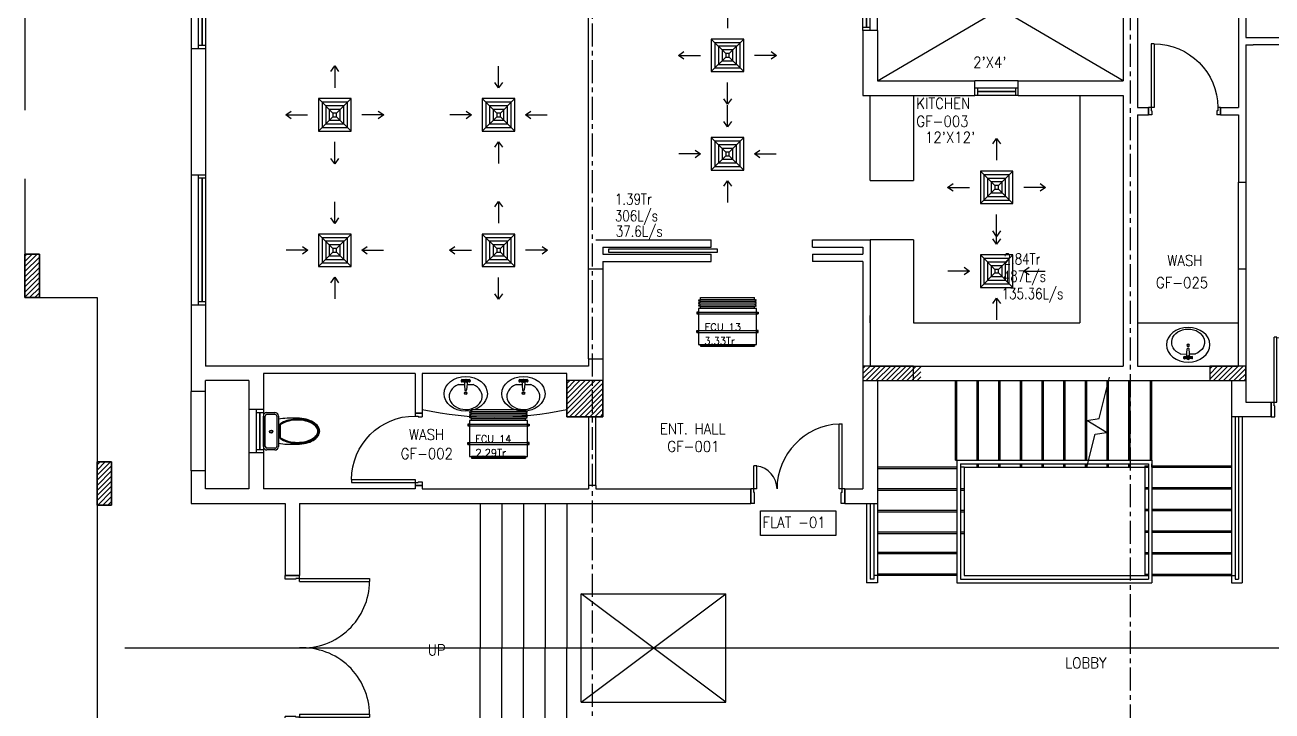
# Model space of a CAD drawing. Header units: millimetres. Extents: x -1288794 to 2153086, y -2701644 to -1428868.
# Drawn here: x 584052 to 601314, y -1492444 to -1482944 of the extents above; entities that cross this region are included whole.
import ezdxf

# ---------------------------------------------------------------- set-up
doc = ezdxf.new("R2010")
doc.units = ezdxf.units.MM
doc.header["$LTSCALE"] = 100
for name, pattern in [('CENTER', [50.800000000000004, 31.75, -6.349999999999999, 6.349999999999999, -6.349999999999999]), ('DASHED2', [9.524999999999999, 6.349999999999999, -3.174999999999999]), ('HIDDEN', [9.524999999999999, 6.349999999999999, -3.174999999999999])]:
    doc.linetypes.add(name, pattern=pattern)
for name, color, linetype in [('A-ANNO-TEXT', 8, 'Continuous'), ('A-DOOR', 4, 'Continuous'), ('A-FLOR-OVHD', 4, 'DASHED2'), ('A-FLOR-PFIX', 8, 'Continuous'), ('A-FLOR-SPCL', 8, 'Continuous'), ('A-FLOR-STRS', 8, 'Continuous'), ('A-GLAZ', 5, 'Continuous'), ('A-GRID', 253, 'CENTER'), ('A-WALL-FULL', 8, 'Continuous'), ('AC- SUIPPOR', 7, 'HIDDEN'), ('AC-HLTEXT', 100, 'Continuous'), ('AC-SAD TEXT', 3, 'Continuous'), ('AC-UNIT', 5, 'Continuous'), ('LINE', 1, 'Continuous'), ('RAD RIGHT', 1, 'Continuous'), ('S-COL- HACT.', 9, 'Continuous'), ('S-COL.', 8, 'Continuous'), ('SAD RIGHT', 3, 'Continuous'), ('WALL', 42, 'Continuous')]:
    doc.layers.add(name, color=color, linetype=linetype)
doc.styles.add('ROMAND', font='romand')
doc.styles.add('ROMANS', font='romans.shx', dxfattribs={"width": 0.8})
doc.styles.add('SIMPLEX', font='simplex.shx', dxfattribs={"width": 0.8})
doc.dimstyles.new('100 of DIM2', dxfattribs={"dimscale": 0, "dimtxt": 200, "dimasz": 150, "dimexe": 75, "dimexo": 200, "dimgap": 75, "dimtad": 1, "dimdec": 0, "dimrnd": 5, "dimzin": 0, "dimdsep": 46, "dimtxsty": 'ROMANS', "dimblk": 'ARCHTICK', "dimcen": 100, "dimclrd": 94, "dimclre": 94, "dimclrt": 2, "dimadec": 0, "dimazin": 0, "dimtfac": 1, "dimtdec": 0, "dimtofl": 0, "dimtmove": 2, "dimatfit": 3, "dimldrblk": 'OPEN90', "dimfxl": 75, "dimtolj": 1, "dimtzin": 0, "dimarcsym": 0})
pattern_1 = [(45, (1708407.111908457, -1109556.6492245), (-35.35533905932737, 35.35533905932738), [])]

# ---------------------------------------------------------------- blocks, each defined once
blk = doc.blocks.new('D-200-DOUBLE')
for p, q in [((40, 200), (40, 1170)), ((40, 1170), (80, 1170)), ((80, 200), (80, 1170)), ((1920, 200), (1920, 1170)), ((1920, 1170), (1960, 1170)), ((1960, 200), (1960, 1170)), ((80, 200), (0, 200)), ((0, 200), (0, 0)), ((40, 200), (40, 148)), ((1920, 200), (1960, 200)), ((2000, 200), (1960, 200)), ((1960, 200), (1960, 148)), ((2000, 200), (2000, 0)), ((50, 0), (0, 0)), ((40, 148), (50, 148)), ((50, 148), (50, 0)), ((1950, 148), (1950, 0)), ((1960, 148), (1950, 148)), ((2000, 0), (1950, 0))]:
    blk.add_line(p, q)
at = {"linetype": 'Continuous'}
for centre, radius, start, end in [((72.51054364072297, 241.6079382984178), 928.422270406668, 357.4313864845192, 89.53779771543651), ((1927.489456359277, 241.6079382984178), 928.4222704066677, 90.4622022845635, 182.5686135154807)]:
    blk.add_arc(centre, radius, start, end, dxfattribs=at)
blk = doc.blocks.new('D-100-R1')
for p, q in [((-80.00000000005821, 979.9999999999707), (-80, 100.0000000000291)), ((-80.00000000005821, 979.9999999999707), (-40.00000000004365, 979.9999999999707)), ((-40.00000000004365, 979.9999999999707), (-40, 55.0000000000291)), ((-1000, 100), (-1000, -5.82077e-11)), ((-1000, 100), (-960, 100)), ((-960, 100), (-960, 54.9999999999709)), ((-960, 54.9999999999709), (-950, 55)), ((-950, 55), (-950, -5.82077e-11)), ((-80, 100.0000000000291), (0, 100.0000000000582)), ((-50, 55.0000000000291), (-50, 0)), ((-50, 55.0000000000291), (-40, 55.0000000000291)), ((-50, 0), (0, 0)), ((0, 100.0000000000582), (0, 0)), ((-1000, -5.82077e-11), (-950, -5.82077e-11))]:
    blk.add_line(p, q)
at = {"linetype": 'Continuous'}
blk.add_arc((-80, 100), 880, 90.00000000000378, 180, dxfattribs=at)
blk = doc.blocks.new('WC-1')
for p, q in [((-210, 6.45741e-11), (210, -6.45741e-11)), ((-260.0000000000582, -159.9999999999113), (-260.0000000000155, -49.99999999992041)), ((-235.0000000000582, -159.9999999999281), (-235.0000000000155, -49.99999999992815)), ((-210.0000000000073, -24.99999999993543), (209.9999999999927, -25.00000000006457)), ((234.9999999999845, -50.00000000006276), (234.99999999996, -160.0000000000627)), ((259.9999999999845, -50.00000000007048), (259.99999999996, -160.0000000000705)), ((209.9999999999527, -185.0000000000646), (-210.0000000000655, -184.9999999999354)), ((209.9999999999445, -210.0000000000646), (-210.0000000000737, -209.9999999999354)), ((91.47615770909852, -222.5000000000282), (-91.47615771196342, -222.4999999999718)), ((85.75415153929588, -235.0000000000264), (-85.75415153759332, -234.9999999999736))]:
    blk.add_line(p, q)
for radius in [22.10058430915524, 17.10058430915523]:
    blk.add_circle((-6.103973758987193, -107.4929482146744), radius)
for centre, radius, start, end in [((-210.0000000000155, -49.99999999993542), 50, 89.99999999998244, 179.9999999999824), ((-210.0000000000582, -159.9999999999354), 50, 179.9999999999792, 269.9999999999824), ((-210.0000000000155, -49.99999999993542), 25, 89.99999999998244, 179.9999999999824), ((-210.0000000000582, -159.9999999999354), 25, 179.9999999999792, 269.9999999999824), ((209.9999999999845, -50.00000000006457), 50, 359.9999999999894, 89.99999999998244), ((209.9999999999845, -50.00000000006457), 25, 359.9999999999894, 89.99999999998244), ((209.99999999996, -160.0000000000646), 25, 269.9999999999824, 359.9999999999884), ((209.99999999996, -160.0000000000646), 50, 269.9999999999824, 359.9999999999884), ((722.2740576860797, -383.2329258520217), 904.0616061515724, 168.9528762463656, 184.063166162121), ((178.1919626198178, -428.1672622903807), 340.7320624944951, 149.8586144479107, 166.4765809055045), ((178.1919626198178, -428.1672622903625), 328.2320624944887, 149.858614447914, 166.4765809055076), ((68.55654542101274, -364.5079877878317), 213.9549828051977, 138.4151582942605, 149.8586144479058), ((68.55654542100363, -364.5079877878317), 201.4549828051949, 139.9943486805204, 149.8586144479042), ((-68.55654542114553, -364.5079877877533), 201.4549828051043, 30.14138555206289, 40.00565131911324), ((-68.55654542114553, -364.5079877877352), 213.9549828050913, 30.14138555205902, 41.58484170619487), ((-178.1919626200979, -428.1672622902533), 328.2320624945077, 13.5234190944571, 30.14138555205006), ((-178.1919626200888, -428.1672622902715), 340.7320624945054, 13.52341909446088, 30.14138555205409), ((352.1246317655295, -470.0000000001081), 532.1246317656733, 177.5541293824439, 179.9999999999824), ((352.1246317654022, -470.0000000001081), 532.1246317655459, 179.9999999999824, 193.523419094469), ((352.1246317655295, -470.000000000117), 519.6246317656733, 166.4765809054962, 179.9999999999812), ((352.1246317654022, -470.0000000000898), 519.6246317655459, 179.9999999999836, 193.5234190944703), ((352.1246317655387, -470.0000000001262), 507.1246317656823, 166.4765809054951, 179.9999999999801), ((352.1246317654022, -470.0000000000807), 507.1246317655458, 179.9999999999849, 193.5234190944715), ((-352.1246317658261, -469.9999999999102), 507.1246317656823, 359.9999999999848, 13.52341909446973), ((-352.1246317660534, -469.9999999998647), 507.1246317659097, 346.4765809054981, 359.99999999998), ((-352.1246317658261, -469.999999999901), 519.6246317656824, 359.9999999999836, 13.52341909446853), ((-352.1246317660625, -469.9999999998738), 519.6246317659188, 346.4765809054994, 359.9999999999814), ((-352.1246317660716, -469.9999999998921), 532.1246317659279, 346.4765809055007, 359.9999999999824), ((-352.1246317658261, -469.9999999998921), 532.1246317656824, 359.9999999999824, 2.445870617514181), ((178.1919626197104, -511.8327377097467), 353.2320624944095, 193.5234190944576, 210.1413855520581), ((178.1919626197286, -511.8327377097648), 340.7320624944198, 193.5234190944536, 210.1413855520537), ((178.1919626197468, -511.832737709783), 328.2320624944313, 193.5234190944496, 210.1413855520493), ((68.55654542087541, -575.4920122122558), 226.4549828051087, 210.1413855520583, 234.4971620979831), ((68.55654542087541, -575.4920122122468), 213.954982805112, 210.1413855520589, 234.4971620979841), ((68.55654542087541, -575.4920122122284), 201.4549828051248, 210.1413855520627, 234.497162097987), ((-68.55654542121921, -575.4920122122047), 201.4549828051104, 305.5028379019778, 329.8586144479044), ((-68.55654542121921, -575.4920122122047), 213.954982805105, 305.502837901979, 329.8586144479049), ((-68.55654542122828, -575.4920122122139), 226.4549828051069, 305.502837901982, 329.8586144479068), ((-178.1919626202598, -511.8327377095465), 328.2320624946647, 329.8586144479149, 346.4765809054953), ((-178.1919626202598, -511.8327377095283), 340.7320624946722, 329.8586144479113, 346.476580905492), ((-178.1919626202507, -511.8327377095101), 353.2320624946706, 329.8586144479074, 346.4765809054887), ((-2.055458e-10, -671.5946751609408), 108.4053248390518, 234.4971620979795, 269.9999999999824), ((-2.055458e-10, -671.5946751609408), 95.90532483905179, 234.4971620979795, 269.9999999999824), ((-2.055458e-10, -671.5946751609408), 83.40532483905234, 234.4971620979796, 269.9999999999824), ((-2.055458e-10, -671.5946751609498), 83.40532483905031, 269.9999999999824, 305.5028379019857), ((-2.055458e-10, -671.5946751609498), 95.90532483905048, 269.9999999999824, 305.5028379019858), ((-2.055458e-10, -671.5946751609498), 108.4053248390506, 269.9999999999824, 305.5028379019859)]:
    blk.add_arc(centre, radius, start, end)
at = {"linetype": 'Continuous', "ltscale": 50}
blk.add_arc((-722.274057685634, -383.2329258515035), 904.0616061509076, 355.9368338378321, 11.04712375360263, dxfattribs=at)
blk = doc.blocks.new('W-180')
for p, q in [((1800, 100.000000000007), (0, 100)), ((1800, 6.9917e-12), (0, 0)), ((40, 0), (40, 100)), ((1759.999999999854, 100.0000000000064), (1760, 7.5318e-12))]:
    blk.add_line(p, q)
at = {"linetype": 'Continuous'}
for p, q in [((1759.999999999923, 53.0000000000036), (40, 52.99999999998624)), ((1759.999999999932, 47.00000000000357), (40, 46.99999999998624))]:
    blk.add_line(p, q, dxfattribs=at)
blk = doc.blocks.new('W-80')
for p, q in [((800, 100.0000000000085), (0, 100)), ((800, 8.4981e-12), (0, 0)), ((40, 0), (40, 100)), ((759.9999999998545, 100.0000000000079), (760, 9.0381e-12))]:
    blk.add_line(p, q)
at = {"linetype": 'Continuous'}
for p, q in [((759.9999999999229, 53.00000000000509), (40, 52.99999999998624)), ((759.9999999999317, 47.00000000000509), (40, 46.99999999998624))]:
    blk.add_line(p, q, dxfattribs=at)
blk = doc.blocks.new('D-130-R')
for p, q in [((1219.999999999971, 200), (1219.999999999971, 1100)), ((1219.999999999971, 1100), (1259.999999999971, 1100)), ((1259.999999999971, 200), (1259.999999999971, 1100)), ((79.99999999997091, 520), (39.9999999999709, 520)), ((39.9999999999709, 200), (39.9999999999709, 520)), ((79.99999999997091, 200), (79.99999999997091, 520)), ((-2.91038e-11, 0), (-2.91038e-11, 200)), ((79.99999999997091, 200), (-2.91038e-11, 200)), ((39.9999999999709, 150), (39.9999999999709, 200)), ((1299.999999999971, 200), (1219.999999999971, 200)), ((1259.999999999971, 150), (1259.999999999971, 200)), ((1299.999999999971, 0), (1299.999999999971, 200)), ((49.9999999999709, 0), (-2.91038e-11, 0)), ((49.9999999999709, 150), (39.9999999999709, 150)), ((49.9999999999709, 0), (49.9999999999709, 150)), ((1259.999999999971, 150), (1249.999999999971, 150)), ((1249.999999999971, 0), (1249.999999999971, 150)), ((1299.999999999971, 0), (1249.999999999971, 0))]:
    blk.add_line(p, q)
for centre, radius, start, end in [((1259.999999999971, 200), 900, 92.5473181775407, 180), ((39.9999999999709, 200), 320, 0, 82.81924421851792)]:
    blk.add_arc(centre, radius, start, end)
blk = doc.blocks.new('LAV-2')
for p, q in [((-21.4311658491486, 368.7713687995273), (-54.73933599368647, 363.0101018470722)), ((-21.34875416864852, 393.0223818720178), (-54.61699869757467, 399.0098939796108)), ((-24.27464618104532, 385.2106568033468), (-48.67820199020825, 380.9896083639896)), ((-24.30389807283536, 376.602799204485), (-48.67820199020825, 380.9896083639896)), ((-24.67834056851462, 380.9080501665819), (-13.09757754981437, 257.5201785070277)), ((-18.67837521309229, 380.8876606172302), (17.32141691944598, 380.7653233211183)), ((-0.7396477948790557, 362.8265959029048), (-0.6173104987672554, 398.8263880354434)), ((23.3213822748683, 380.7449337717662), (10.90228387187926, 257.4386203096198)), ((53.26004040392836, 362.6430899587374), (19.9917958750022, 368.6306020663303)), ((53.38237770004016, 398.642882091276), (20.07420755550229, 392.8816151388209)), ((47.32124369656194, 380.6633755743586), (22.91768788739901, 376.4423271350016)), ((47.32124369656194, 380.6633755743586), (22.94693977918905, 385.0501847338635)), ((-102.4016157470596, 329.8240741794511), (-23.19949463458506, 329.5549233653956)), ((21.49355013882705, 329.4030439814135), (100.695671253504, 329.1338931681888))]:
    blk.add_line(p, q)
for centre, radius in [((-0.6784791468231556, 380.8264919691742), 24), ((-0.6784791468231556, 380.8264919691742), 18), ((-1.26076323381676, 209.479676565428), 18), ((-1.26076323381676, 209.479676565428), 13.2)]:
    blk.add_circle(centre, radius)
blk.add_arc((-1.097646839002481, 257.4793994083239), 12, 179.8052937712386, 359.8052937712387)
for centre, major_axis, ratio in [((-1.287189565247899, 201.7032872824398), (-299.9982677711542, 1.019477467550666), 0.8000000000000002), ((53.32120905198426, 380.6429860250066), (0.0611686480558419, 17.99989606626924), 0.3333333333333334)]:
    blk.add_ellipse(centre, major_axis=major_axis, ratio=ratio)
at = {"extrusion": (0, 0, -1)}
blk.add_ellipse((-54.67816734563058, 381.0099979133417), major_axis=(0.0611686480558419, 17.99989606626924), ratio=0.3333333333333334, dxfattribs=at)
blk.add_ellipse((-1.407939387345322, 166.1706358862742), major_axis=(-227.9986835060767, 0.7748028754911342), ratio=0.8, start_param=5.174000287769004, end_param=10.53396298017996)
for points, knots in [([(-54.73102309851856, 365.4563100461805), (-54.8148918814306, 365.5174451857354), (-54.94877173145542, 365.6364603109087), (-55.26478800947916, 366.0158131676795), (-55.44635215342823, 366.2746960428678), (-55.98316868909424, 367.2035457522713), (-56.3498731980555, 368.0341246319776), (-57.01158717531615, 370.0377746866548), (-57.30902578777932, 371.2105942622033), (-57.79374378804459, 373.786741052412), (-57.98155582644067, 375.1901467350735), (-58.29656485787673, 378.9278265684829), (-58.32981911139322, 381.344352206413), (-58.07110891878801, 386.0069764071028), (-57.77855090955746, 388.2520224383798), (-57.06889705297617, 391.5387666347568), (-56.71720567090343, 392.7389135621428), (-56.04603840177114, 394.4779038033372), (-55.73721855155199, 395.1052595778408), (-55.22080469029135, 395.9404465782249), (-55.00586730735122, 396.2088487349866), (-54.75201238238842, 396.4647172014031), (-54.67858743173529, 396.5254027620614), (-54.62531159270765, 396.5636857805724)], [3.378318232220281, 3.378318232220281, 3.378318232220281, 3.378318232220281, 3.519844229534538, 3.519844229534538, 3.661370226848798, 3.661370226848798, 3.925950768732078, 3.925950768732078, 4.190531310615359, 4.190531310615359, 4.455111852498638, 4.455111852498638, 4.867369708964468, 4.867369708964468, 5.279627565430297, 5.279627565430297, 5.565784647371104, 5.565784647371104, 5.785568281380184, 5.785568281380184, 5.956999523659812, 5.956999523659812, 6.046459728541723, 6.046459728541723, 6.046459728541723, 6.046459728541723]), ([(-54.62531159270765, 396.5636857805724), (-54.54144280979781, 396.5025506410178), (-54.40756295984066, 396.3835355157748), (-54.0915466818169, 396.0041826590039), (-53.90998253776306, 395.7452997837453), (-53.37316599536098, 394.8164500626542), (-53.00646147924017, 393.9858711627369), (-52.3447474917466, 391.9822210564761), (-52.04730887607257, 390.8094014495542), (-51.56259087474428, 388.2332545922163), (-51.37477883852881, 386.8298488737993), (-51.05976982244864, 383.0921689818381), (-51.02651558209001, 380.6756433264907), (-51.28522580365642, 376.0130191125579), (-51.57778382876458, 373.7679730853163), (-52.28743770209439, 370.4812289554928), (-52.63912908246675, 369.2810820755288), (-53.31029634364277, 367.542091904716), (-53.61911618930207, 366.91473615667), (-54.13553003840897, 366.0795491973861), (-54.35046741452134, 365.811147056457), (-54.60432232190179, 365.555278614428), (-54.67774726428871, 365.4945930612855), (-54.73102309855349, 365.4563100461808)], [0.2367255786379103, 0.2367255786379103, 0.2367255786379103, 0.2367255786379103, 0.378251575953735, 0.378251575953735, 0.5197775732695598, 0.5197775732695598, 0.7843581202307773, 0.7843581202307773, 1.048938667191994, 1.048938667191994, 1.313519214153212, 1.313519214153212, 1.725777073084578, 1.725777073084578, 2.138034932015945, 2.138034932015945, 2.42419200805428, 2.42419200805428, 2.643975638601967, 2.643975638601967, 2.815406878016951, 2.815406878016951, 2.904867074960167, 2.904867074960167, 2.904867074960167, 2.904867074960167]), ([(53.37406480490717, 396.1966738922376), (53.2897824554744, 396.1361101769506), (53.15509681406292, 396.0180077118678), (52.83650957180906, 395.6408114141816), (52.65319012965593, 395.3831685147309), (52.11007307978397, 394.4579887080429), (51.73773202262418, 393.6299212903255), (51.06241555600973, 391.6308147850381), (50.75701276834479, 390.4600438007027), (50.2547972388198, 387.8872508177193), (50.05745132539341, 386.4851539730302), (49.71704652867081, 382.7497013593102), (49.66736919482318, 380.333457528494), (49.89438402194537, 375.6691826858883), (50.17167688588633, 373.422200146994), (50.85897608726046, 370.1307087824834), (51.20250257394473, 368.9281993590429), (51.86183532656759, 367.184687779507), (52.16638423058285, 366.5552476340268), (52.67710982329917, 365.7165701695316), (52.89021804611511, 365.446713410726), (53.14232808634951, 365.1891255592242), (53.21533888490993, 365.1279423767468), (53.26835329906135, 365.0892981578456)], [0.2367255786379103, 0.2367255786379103, 0.2367255786379103, 0.2367255786379103, 0.378251575953735, 0.378251575953735, 0.5197775732695598, 0.5197775732695598, 0.7843581202307773, 0.7843581202307773, 1.048938667191994, 1.048938667191994, 1.313519214153212, 1.313519214153212, 1.725777073084578, 1.725777073084578, 2.138034932015945, 2.138034932015945, 2.42419200805428, 2.42419200805428, 2.643975638601967, 2.643975638601967, 2.815406878016951, 2.815406878016951, 2.904867074960167, 2.904867074960167, 2.904867074960167, 2.904867074960167]), ([(53.26835329902642, 365.0892981578456), (53.35263564845917, 365.1498618731326), (53.48732128994051, 365.2679643381453), (53.80590853219654, 365.6451606358316), (53.98922797424274, 365.9028035352126), (54.53234501730221, 366.827983330259), (54.90468606716277, 367.6560507278148), (55.58000252319507, 369.6551571815893), (55.88540530743303, 370.8259281345738), (56.38762083543879, 373.3987210504367), (56.5849667508035, 374.8008178593563), (56.92537156248472, 378.5362704144218), (56.97504890936798, 380.9525142277312), (56.7480341111197, 385.6167890568975), (56.47074126308252, 387.8637715997188), (55.78344207890878, 391.155263030668), (55.43991559084935, 392.3577725015411), (54.78058283074606, 394.1012841515107), (54.47603392234995, 394.7307243234789), (53.96530831776144, 395.5694018291557), (53.75220008822252, 395.8392586038402), (53.50009003057603, 396.0968464798485), (53.42707922379741, 396.1580296698974), (53.37406480490717, 396.1966738922376)], [3.378318232220281, 3.378318232220281, 3.378318232220281, 3.378318232220281, 3.519844229534538, 3.519844229534538, 3.661370226848798, 3.661370226848798, 3.925950768732078, 3.925950768732078, 4.190531310615359, 4.190531310615359, 4.455111852498638, 4.455111852498638, 4.867369708964468, 4.867369708964468, 5.279627565430297, 5.279627565430297, 5.565784647371104, 5.565784647371104, 5.785568281380184, 5.785568281380184, 5.956999523659812, 5.956999523659812, 6.046459728541723, 6.046459728541723, 6.046459728541723, 6.046459728541723])]:
    blk.add_open_spline(points, degree=3, knots=knots)
blk = doc.blocks.new('W-60')
for p, q in [((600, 99.99999999997908), (0, 100)), ((600, -2.09468e-11), (0, 0)), ((40, 0), (40, 100)), ((559.9999999998544, 99.99999999997853), (560, -2.04068e-11))]:
    blk.add_line(p, q)
at = {"linetype": 'Continuous'}
for p, q in [((559.9999999999229, 52.99999999997565), (40, 52.99999999998624)), ((559.9999999999317, 46.99999999997564), (40, 46.99999999998624))]:
    blk.add_line(p, q, dxfattribs=at)
blk = doc.blocks.new('_ArchTick')
at = {"color": 0, "linetype": 'ByBlock', "const_width": 0.15}
blk.add_lwpolyline([(-0.5, -0.5), (0.5, 0.5)], dxfattribs=at)
blk = doc.blocks.new('A$C44FB0367')
at = {"layer": 'WALL', "ltscale": 30}
h = blk.add_hatch(dxfattribs=at)
h.set_pattern_fill('NET3', color=2, scale=100, style=0)
h.set_pattern_definition([(0, (19935.24582652366, -11666.62654212536), (0, 12.5), []), (59.99999999999999, (19935.24582652366, -11666.62654212536), (-10.82531754730548, 6.250000000000001), []), (120, (19935.24582652366, -11666.62654212536), (-10.82531754730548, -6.249999999999997), [])])
h.paths.add_polyline_path([(775, 250), (775, 275), (25, 275), (25, 250)])
at = {"layer": 'WALL', "color": 5, "ltscale": 30}
for p, q in [((25, 250), (25, 275)), ((25, 275), (775, 275)), ((775, 250), (775, 275))]:
    blk.add_line(p, q, dxfattribs=at)
at = {"layer": 'WALL', "color": 8, "ltscale": 30}
for p, q in [((25, -275), (0, -287.5)), ((0, -287.5), (25, -300)), ((25, -300), (0, -312.5)), ((0, -312.5), (25, -325)), ((25, -325), (0, -337.5)), ((0, -337.5), (25, -350)), ((25, -250), (25, -275)), ((25, -250), (25, -275)), ((25, -275), (775, -275)), ((25, -300), (775, -300)), ((25, -325), (775, -325)), ((775, -250), (775, -275)), ((775, -275), (800, -287.5)), ((800, -287.5), (775, -300)), ((775, -300), (800, -312.5)), ((800, -312.5), (775, -325)), ((775, -325), (800, -337.5)), ((800, -337.5), (775, -350)), ((25, -350), (0, -362.5)), ((0, -362.5), (25, -375)), ((25, -350), (775, -350)), ((25, -375), (775, -375)), ((25, -375), (25, -400)), ((25, -400), (775, -400)), ((775, -350), (800, -362.5)), ((800, -362.5), (775, -375)), ((775, -375), (775, -400))]:
    blk.add_line(p, q, dxfattribs=at)
at = {"layer": 'WALL', "color": 5, "ltscale": 30}
blk.add_lwpolyline([(0, 250), (800, 250), (800, -250), (0, -250)], close=True, dxfattribs=at)
blk = doc.blocks.new('A$C5F1D0244')
at = {"layer": 'AC- SUIPPOR', "ltscale": 5}
for p, q in [((-25, 425), (-25, -425)), ((0, 425), (0, -425))]:
    blk.add_line(p, q, dxfattribs=at)
at = {"layer": 'AC- SUIPPOR', "ltscale": 30}
for points in [[(-25, 400), (0, 400), (0, 425), (-25, 425)], [(-25, -400), (0, -400), (0, -425), (-25, -425)]]:
    blk.add_lwpolyline(points, close=True, dxfattribs=at)
for centre in [(-12.5, 412.5), (-12.5, -412.5)]:
    blk.add_circle(centre, 5, dxfattribs=at)
blk = doc.blocks.new('SD RIGHT')
at = {"layer": 'SAD RIGHT'}
for p, q in [((-225.0000000130385, 224.9999989583157), (-25.00000001303852, 24.9999989583157)), ((225, 224.9999989583157), (24.99999902606942, 24.99999993224628)), ((-25, -25.0000010416843), (-225, -225.0000010416843)), ((225, -224.9999988633208), (24.99999902606942, -24.99999983725138))]:
    blk.add_line(p, q, dxfattribs=at)
for points in [[(-225, -225.0000010416843), (225, -225.0000010416843), (225, 224.9999989583157), (-225, 224.9999989583157)], [(-175, -175.0000010416843), (175, -175.0000010416843), (175, 174.9999989583157), (-175, 174.9999989583157)], [(-125, -125.0000010416843), (125, -125.0000010416843), (125, 124.9999989583157), (-125, 124.9999989583157)], [(-75, -75.0000010416843), (75, -75.0000010416843), (75, 74.9999989583157), (-75, 74.9999989583157)], [(-25, -25.0000010416843), (25, -25.0000010416843), (25, 24.9999989583157), (-25, 24.9999989583157)]]:
    blk.add_lwpolyline(points, close=True, dxfattribs=at)
for points in [[(-2.218100628785588e-06, 677.8050755678596), (-7.435058485549817e-07, 375.0000000409782)], [(-677.8050755268814, -1.041684299707413e-06), (-375, -1.041684299707413e-06)], [(677.8050755268814, -1.041684299707413e-06), (375, -1.041684299707413e-06)], [(4.383425614766576e-06, -677.8050754859032), (2.908830834535969e-06, -374.9999999590218)]]:
    blk.add_leader(points, dimstyle='100 of DIM2', override={"dimscale": 1, "dimasz": 75, "dimtad": 0, "dimclrd": 256, "dimfxl": 0.2}, dxfattribs=at)
blk = doc.blocks.new('RAD RIGHT CENTER')
at = {"layer": 'RAD RIGHT'}
for p, q in [((-224.9999997179257, 224.999999381369), (-24.99999971792568, 24.99999938136898)), ((225.0000002820743, 224.999999381369), (25.00000028207432, 24.99999938136898)), ((-24.99999971792568, -25.00000061863102), (-224.9999997179257, -225.000000618631)), ((25.00000028207432, -25.00000061863102), (225.0000002820743, -225.000000618631))]:
    blk.add_line(p, q, dxfattribs=at)
for points in [[(-224.9999997179257, -225.000000618631), (225.0000002820743, -225.000000618631), (225.0000002820743, 224.999999381369), (-224.9999997179257, 224.999999381369)], [(-174.9999997179257, -175.000000618631), (175.0000002820743, -175.000000618631), (175.0000002820743, 174.999999381369), (-174.9999997179257, 174.999999381369)], [(-124.9999997179257, -125.000000618631), (125.0000002820743, -125.000000618631), (125.0000002820743, 124.999999381369), (-124.9999997179257, 124.999999381369)], [(-74.99999971792568, -75.00000061863102), (75.00000028207432, -75.00000061863102), (75.00000028207432, 74.99999938136898), (-74.99999971792568, 74.99999938136898)], [(-24.99999971792568, -25.00000061863102), (25.00000028207432, -25.00000061863102), (25.00000028207432, 24.99999938136898), (-24.99999971792568, 24.99999938136898)]]:
    blk.add_lwpolyline(points, close=True, dxfattribs=at)
for points in [[(2.820743247866631e-07, 373.4068821851683), (2.820743247866631e-07, 673.4068821851683)], [(-373.406882521725, -6.186310201883316e-07), (-673.406882521725, -6.186310201883316e-07)], [(373.4068830858737, -6.186310201883316e-07), (673.4068830858737, -6.186310201883316e-07)], [(2.820743247866631e-07, -373.4068834224304), (2.820743247866631e-07, -673.4068834224304)]]:
    blk.add_leader(points, dimstyle='100 of DIM2', override={"dimscale": 1, "dimasz": 75, "dimtad": 0, "dimclrd": 1, "dimfxl": 0.2}, dxfattribs=at)

msp = doc.modelspace()

# ---------------------------------------------------------------- hatches: boundary and pattern name
at = {"layer": 'S-COL- HACT.', "linetype": 'Continuous', "ltscale": 3}
h = msp.add_hatch(dxfattribs=at)
h.set_pattern_fill('ANSI31', color=256, scale=400, style=0)
h.set_pattern_definition(pattern_1)
h.paths.add_polyline_path([(584051.9288088358, -1486118.634524959), (584051.9288088356, -1486718.634524959), (584251.9288088356, -1486718.634524959), (584251.9288088358, -1486118.634524959)])
h = msp.add_hatch(dxfattribs=at)
h.set_pattern_fill('ANSI31', color=256, scale=400, style=0)
h.set_pattern_definition(pattern_1)
h.paths.add_polyline_path([(595651.9288088384, -1487868.634524859), (596451.9288088384, -1487868.634524859), (596451.9288088384, -1487668.634524859), (595651.9288088384, -1487668.634524859)])
h = msp.add_hatch(dxfattribs=at)
h.set_pattern_fill('ANSI31', color=256, scale=400, style=0)
h.set_pattern_definition(pattern_1)
h.paths.add_polyline_path([(600451.9288088386, -1487868.634524865), (600951.9288088386, -1487868.634524865), (600951.9288088386, -1487668.634524865), (600451.9288088386, -1487668.634524865)])
h = msp.add_hatch(dxfattribs=at)
h.set_pattern_fill('ANSI31', color=256, scale=400, style=0)
h.set_pattern_definition(pattern_1)
h.paths.add_polyline_path([(591551.9288088372, -1488368.634524943), (592051.9288088372, -1488368.634524943), (592051.9288088377, -1487868.634524943), (591551.9288088377, -1487868.634524943)])
h = msp.add_hatch(dxfattribs=at)
h.set_pattern_fill('ANSI31', color=256, scale=400, style=0)
h.set_pattern_definition(pattern_1)
h.paths.add_polyline_path([(591551.9288088371, -1488368.634524943), (592051.9288088371, -1488368.634524943), (592051.9288088377, -1487868.634524943), (591551.9288088377, -1487868.634524943)])
h = msp.add_hatch(dxfattribs=at)
h.set_pattern_fill('ANSI31', color=256, scale=400, style=0)
h.set_pattern_definition(pattern_1)
h.paths.add_polyline_path([(585051.9288088388, -1488993.63452489), (585051.9288088388, -1489593.634524889), (585251.9288088388, -1489593.63452489), (585251.9288088388, -1488993.63452489)])

# ---------------------------------------------------------------- linework, layer by layer
msp.add_line((591851.9288088381, -1486318.634524995), (591851.9288088381, -1480850))
at = {"layer": 'A-ANNO-TEXT', "color": 5}
msp.add_lwpolyline([(594232.9013197052, -1489671.490076337), (595275.2752538703, -1489671.490076337), (595275.2752538703, -1490013.946822803), (594232.9013197052, -1490013.946822803)], close=True, dxfattribs=at)
at = {"layer": 'A-DOOR', "ltscale": 3}
msp.add_lwpolyline([(592131.8136784402, -1486093.634524996), (592131.81367844, -1486043.634524993), (593631.8136784402, -1486043.634524992), (593631.8136784402, -1486093.634524992), (592131.8136784402, -1486093.634524993)], dxfattribs=at)
at = {"layer": 'A-FLOR-OVHD', "linetype": 'Continuous', "ltscale": 3}
for p, q in [((601051.9288088384, -1483118.634524935), (602851.9288088384, -1483118.634524935)), ((602851.9288088384, -1483218.634524934), (601051.9288088384, -1483218.634524935)), ((600851.9288088386, -1486318.634524933), (600851.9288088384, -1485118.634524933)), ((600851.9288088386, -1486318.634524933), (600851.9288088384, -1485118.634524933)), ((600951.9288088384, -1485118.634524933), (600951.9288088386, -1486318.634524933)), ((600951.9288088384, -1485118.634524933), (600951.9288088386, -1486318.634524933)), ((591851.9288088381, -1487568.634524934), (591851.9288088381, -1486318.634524995)), ((592051.9288088384, -1486318.634524994), (592051.9288088386, -1487568.634524934)), ((584051.9288088381, -1486718.634525004), (585051.9288088391, -1486718.634525003)), ((584051.9288088381, -1486718.634525004), (585051.9288088391, -1486718.634525003)), ((585051.9288088391, -1486718.634525003), (585051.9288088388, -1496418.634524864)), ((585051.9288088391, -1486718.634525003), (585051.9288088388, -1496418.634524864)), ((591851.9288088377, -1488368.63452493), (591851.9288088384, -1489318.634524933)), ((591951.9288088386, -1489318.634524933), (591951.9288088377, -1488368.63452493))]:
    msp.add_line(p, q, dxfattribs=at)
at = {"layer": 'A-FLOR-OVHD', "linetype": 'Continuous'}
for p, q in [((596951.9288088388, -1488968.634524934), (596951.9288088388, -1487868.634524934)), ((597251.9288088388, -1488968.634524934), (597251.9288088388, -1487868.634524934)), ((597551.9288088388, -1488968.634524934), (597551.9288088388, -1487868.634524934)), ((597851.9288088388, -1488968.634524934), (597851.9288088388, -1487868.634524934)), ((598151.9288088388, -1488968.634524934), (598151.9288088388, -1487868.634524934)), ((598451.9288088388, -1488968.634524934), (598451.9288088388, -1487868.634524934)), ((598751.9288088388, -1488968.634524934), (598751.9288088388, -1487868.634524934)), ((599051.9288088388, -1488968.634524934), (599051.9288088388, -1487868.634524934)), ((599651.9288088388, -1488968.634524934), (599651.9288088388, -1487868.634524934)), ((596951.9288088388, -1489068.634524934), (595851.9288088386, -1489068.634524934)), ((599651.9288088386, -1489068.634524934), (600751.9288088386, -1489068.634524934)), ((596951.9288088388, -1489368.634524934), (595851.9288088386, -1489368.634524934)), ((599651.9288088386, -1489368.634524934), (600751.9288088386, -1489368.634524934)), ((596951.9288088388, -1489668.634524934), (595851.9288088386, -1489668.634524934)), ((599651.9288088386, -1489668.634524934), (600751.9288088386, -1489668.634524934)), ((596951.9288088388, -1489968.634524935), (595851.9288088386, -1489968.634524935)), ((599651.9288088386, -1489968.634524935), (600751.9288088386, -1489968.634524935)), ((596951.9288088388, -1490268.634524935), (595851.9288088388, -1490268.634524935)), ((599651.9288088386, -1490268.634524935), (600751.9288088386, -1490268.634524935)), ((595851.9288088388, -1490568.634524934), (595801.9288088388, -1490568.634524934)), ((596951.9288088388, -1490568.634524934), (595851.9288088388, -1490568.634524934)), ((599651.9288088386, -1490568.634524934), (600751.9288088386, -1490568.634524934)), ((600751.9288088386, -1490568.634524934), (600801.9288088386, -1490568.634524934))]:
    msp.add_line(p, q, dxfattribs=at)
at = {"layer": 'A-FLOR-OVHD', "ltscale": 3}
msp.add_lwpolyline([(607651.9288088388, -1472568.634524934), (599251.9288088372, -1472568.634524934), (599251.928808837, -1473868.634524935), (597951.928808837, -1473868.634524935), (597951.9288088374, -1472568.634524935), (593651.928808837, -1472568.634524934), (593651.928808837, -1472968.634524934), (591951.928808837, -1472968.634524934), (591951.928808837, -1472568.634524934), (585051.9288088398, -1472568.634524934), (585051.9288088393, -1482218.634524972), (584051.9288088381, -1482218.634524972), (584051.9288088381, -1486718.634525004)], dxfattribs=at)
at = {"layer": 'A-FLOR-SPCL', "ltscale": 3}
for p, q in [((595851.9288088386, -1483718.634524935), (599251.9288088386, -1481718.634524987)), ((599251.9288088379, -1483718.634524935), (595851.9288088386, -1481718.634524987)), ((595751.9288088386, -1485098.634524942), (595751.9288088386, -1483918.634524941)), ((596351.9288088381, -1483918.634524941), (596351.9288088384, -1485098.634524942)), ((598651.9288088386, -1483918.634524941), (598651.9288088388, -1487068.634524935)), ((595751.9288088386, -1485098.634524942), (596351.9288088381, -1485098.634524942)), ((596351.9288088388, -1485918.634524996), (595751.9288088388, -1485918.634524996)), ((596351.9288088388, -1485918.634524996), (596351.9288088386, -1487068.634524935)), ((596351.9288088386, -1487068.634524935), (598651.9288088388, -1487068.634524935)), ((599451.9288088342, -1487068.634524937), (600851.9288088351, -1487068.634524937)), ((590351.9288088386, -1489568.634524933), (590351.9288088388, -1491568.634524933)), ((590651.9288088386, -1489568.634524933), (590651.9288088388, -1491568.634524933)), ((590951.9288088386, -1489568.634524933), (590951.9288088388, -1491568.634524933)), ((591251.9288088386, -1489568.634524933), (591251.9288088388, -1491568.634524933)), ((591551.9288088386, -1489568.634524933), (591551.9288088388, -1491568.634524933)), ((590351.9288088386, -1493568.634524933), (590351.9288088388, -1491568.634524933)), ((590651.9288088386, -1493568.634524933), (590651.9288088388, -1491568.634524933)), ((590951.9288088386, -1493568.634524933), (590951.9288088388, -1491568.634524933)), ((591251.9288088386, -1493568.634524933), (591251.9288088388, -1491568.634524933)), ((591551.9288088386, -1493568.634524933), (591551.9288088388, -1491568.634524933))]:
    msp.add_line(p, q, dxfattribs=at)
msp.add_arc((590551.9288088402, -1483551.945992297), 4821.52991424229, 258.0297925189894, 281.9702074810107, dxfattribs=at)
at = {"layer": 'A-FLOR-STRS', "ltscale": 3}
for p, q in [((598920.4884236103, -1488394.396065848), (599064.428808839, -1487818.634524934)), ((596931.9288088388, -1488968.634524934), (596931.9288088388, -1487868.634524934)), ((597231.9288088388, -1488968.634524934), (597231.9288088388, -1487868.634524934)), ((597531.9288088388, -1488968.634524934), (597531.9288088388, -1487868.634524934)), ((597831.9288088388, -1488968.634524934), (597831.9288088388, -1487868.634524934)), ((598131.9288088388, -1488968.634524934), (598131.9288088388, -1487868.634524934)), ((598431.9288088388, -1488968.634524934), (598431.9288088388, -1487868.634524934)), ((598731.9288088388, -1488968.634524934), (598731.9288088388, -1487868.634524934)), ((599031.9288088388, -1488968.634524934), (599031.9288088388, -1487868.634524934)), ((599331.9288088388, -1488968.634524934), (599331.9288088388, -1487868.634524934)), ((599351.9288088388, -1488968.634524934), (599351.9288088388, -1487868.634524934)), ((599631.9288088388, -1488968.634524934), (599631.9288088388, -1487868.634524934)), ((600751.9288088384, -1488368.634524935), (600751.9288088386, -1489368.634524934)), ((600801.9288088384, -1488368.634524935), (600801.9288088386, -1489356.134524934)), ((600851.9288088384, -1488368.634524933), (600851.9288088387, -1490618.634524934)), ((600901.9288088384, -1488368.634524933), (600901.9288088386, -1490668.634524934)), ((598751.9288088388, -1488418.634524934), (598920.4884236103, -1488394.396065848)), ((599023.1727163082, -1488588.05963819), (598751.9288088388, -1488418.634524934)), ((598751.9288088386, -1489068.634524934), (598867.003761139, -1488608.334715734)), ((598867.003761139, -1488608.334715734), (599023.1727163082, -1488588.05963819)), ((596931.9288088388, -1488968.634524934), (599651.9288088388, -1488968.634524934)), ((596951.9288088388, -1488968.634524934), (596951.9288088388, -1490668.634524934)), ((597001.9288088386, -1489018.634524934), (597001.9288088388, -1490618.634524934)), ((597001.9288088386, -1489018.634524934), (599601.9288088388, -1489018.634524934)), ((597231.9288088386, -1489068.634524934), (597231.9288088386, -1489018.634524934)), ((597251.9288088386, -1489068.634524934), (597251.9288088386, -1489018.634524934)), ((597531.9288088386, -1489068.634524934), (597531.9288088386, -1489018.634524934)), ((597551.9288088386, -1489068.634524934), (597551.9288088386, -1489018.634524934)), ((597831.9288088386, -1489068.634524934), (597831.9288088386, -1489018.634524934)), ((597851.9288088386, -1489068.634524934), (597851.9288088386, -1489018.634524934)), ((598131.9288088386, -1489068.634524934), (598131.9288088386, -1489018.634524934)), ((598151.9288088386, -1489068.634524934), (598151.9288088386, -1489018.634524934)), ((598431.9288088386, -1489068.634524934), (598431.9288088386, -1489018.634524935)), ((598451.9288088386, -1489068.634524934), (598451.9288088386, -1489018.634524935)), ((598731.9288088386, -1489068.634524934), (598731.9288088386, -1489018.634524935)), ((598751.9288088386, -1489068.634524934), (598751.9288088386, -1489018.634524935)), ((599031.9288088388, -1489068.634524934), (599031.9288088388, -1489018.634524935)), ((599051.9288088388, -1489068.634524934), (599051.9288088388, -1489018.634524935)), ((599331.9288088386, -1489068.634524934), (599331.9288088386, -1489018.634524934)), ((599351.9288088386, -1489068.634524934), (599351.9288088386, -1489018.634524934)), ((599551.9288088386, -1489048.634524934), (599551.9288088386, -1489668.634524934)), ((599551.9288088386, -1489048.634524934), (599601.9288088388, -1489048.634524934)), ((599551.9288088386, -1489048.634524934), (599601.9288088386, -1489048.634524934)), ((599601.9288088388, -1489018.634524934), (599601.92880884, -1490618.634524934)), ((599651.9288088388, -1488968.634524934), (599651.928808837, -1490668.634524934)), ((599651.9288088386, -1489068.634524934), (599651.9288088386, -1489018.634524934)), ((599651.9288088386, -1489048.634524934), (600751.9288088386, -1489048.634524934)), ((596951.9288088388, -1489088.634524935), (595851.9288088386, -1489088.634524935)), ((597051.9288088386, -1489068.634524934), (597001.9288088386, -1489068.634524934)), ((597051.9288088386, -1489068.634524934), (599551.9288088386, -1489068.634524934)), ((597051.9288088386, -1489068.634524934), (597051.9288088388, -1490268.634524935)), ((599551.9288088386, -1489068.634524934), (599601.9288088386, -1489068.634524934)), ((599551.9288088386, -1489068.634524934), (599601.9288088388, -1489068.634524934)), ((596951.9288088388, -1489388.634524934), (595851.9288088386, -1489388.634524934)), ((597051.9288088386, -1489368.634524934), (597001.9288088388, -1489368.634524934)), ((597051.9288088386, -1489388.634524934), (597001.9288088388, -1489388.634524934)), ((599551.9288088386, -1489348.634524934), (599601.9288088386, -1489348.634524934)), ((599551.9288088386, -1489368.634524934), (599601.9288088386, -1489368.634524934)), ((599651.9288088386, -1489348.634524934), (600751.9288088386, -1489348.634524934)), ((600751.9288088384, -1489368.634524934), (600751.9288088387, -1490668.634524934)), ((600801.9288088386, -1489356.134524934), (600801.9288088386, -1490618.634524934)), ((595701.9288088388, -1489568.634524934), (595701.9288088388, -1490668.634524934)), ((595751.9288088388, -1489568.634524934), (595751.9288088387, -1490618.634524934)), ((595801.9288088388, -1489568.634524934), (595801.9288088388, -1490618.634524934)), ((595851.9288088388, -1489568.634524934), (595851.9288088387, -1490668.634524934)), ((596951.9288088388, -1489688.634524934), (595851.9288088386, -1489688.634524934)), ((597051.9288088386, -1489668.634524934), (597001.9288088388, -1489668.634524934)), ((597051.9288088386, -1489688.634524934), (597001.9288088388, -1489688.634524934)), ((599551.9288088386, -1489648.634524934), (599601.9288088386, -1489648.634524934)), ((599551.9288088386, -1489668.634524934), (599551.9288088386, -1490568.634524934)), ((599551.9288088386, -1489668.634524934), (599601.9288088386, -1489668.634524934)), ((599651.9288088386, -1489648.634524934), (600751.9288088386, -1489648.634524934)), ((596951.9288088388, -1489988.634524934), (595851.9288088386, -1489988.634524934)), ((597051.9288088386, -1489968.634524935), (597001.9288088388, -1489968.634524935)), ((597051.9288088386, -1489988.634524934), (597001.9288088388, -1489988.634524934)), ((599551.9288088386, -1489948.634524934), (599601.9288088386, -1489948.634524934)), ((599551.9288088386, -1489968.634524935), (599601.9288088386, -1489968.634524935)), ((599651.9288088386, -1489948.634524934), (600751.9288088386, -1489948.634524934)), ((596951.9288088388, -1490248.634524934), (595851.9288088388, -1490248.634524934)), ((597051.9288088388, -1490268.634524935), (597051.9288088388, -1490568.634524934)), ((599551.9288088386, -1490248.634524934), (599601.9288088386, -1490248.634524934)), ((599551.9288088386, -1490268.634524935), (599601.9288088386, -1490268.634524935)), ((599651.9288088386, -1490248.634524934), (600751.9288088386, -1490248.634524934)), ((596951.9288088388, -1490548.634524934), (595851.9288088388, -1490548.634524934)), ((597051.9288088388, -1490568.634524934), (599551.9288088386, -1490568.634524934)), ((599551.9288088386, -1490548.634524934), (599601.9288088386, -1490548.634524934)), ((599551.9288088386, -1490568.634524934), (599601.9288088386, -1490568.634524934)), ((599651.9288088386, -1490548.634524934), (600751.9288088386, -1490548.634524934)), ((595851.9288088387, -1490668.634524934), (595701.9288088388, -1490668.634524934)), ((595801.9288088388, -1490618.634524934), (595751.9288088387, -1490618.634524934)), ((596951.9288088388, -1490668.634524934), (599651.928808837, -1490668.634524934)), ((597001.9288088388, -1490618.634524934), (599601.92880884, -1490618.634524934)), ((600751.9288088387, -1490668.634524934), (600901.9288088386, -1490668.634524934)), ((600801.9288088386, -1490618.634524934), (600851.9288088387, -1490618.634524934))]:
    msp.add_line(p, q, dxfattribs=at)
at = {"layer": 'A-GLAZ', "ltscale": 3}
for p, q in [((586351.9288088395, -1481468.634524933), (586351.9288088386, -1483268.634524934)), ((595851.9288088386, -1483018.634524934), (595851.9288088386, -1482218.634524934)), ((597801.9288088386, -1483718.634524935), (597201.9288088386, -1483718.634524935)), ((586351.9288088395, -1485018.634524934), (586351.9288088386, -1486818.634524934)), ((586351.9288088386, -1489118.634524933), (586351.9288088386, -1488018.634524933)), ((586551.9288088384, -1489118.634524933), (586551.9288088384, -1488018.634524933)), ((587151.9288088386, -1488268.634524933), (587151.9288088386, -1488868.634524934))]:
    msp.add_line(p, q, dxfattribs=at)
at = {"layer": 'A-GRID', "ltscale": 0.1}
for p, q in [((591901.928808837, -1465142.619941931), (591901.928808837, -1513276.979935951)), ((599351.9288088381, -1466442.619941899), (599351.9288088381, -1514576.979935919))]:
    msp.add_line(p, q, dxfattribs=at)
at = {"layer": 'A-WALL-FULL', "ltscale": 3}
for p, q in [((600851.9288088386, -1481568.63452493), (600851.9288088384, -1484086.634524931)), ((600951.9288088386, -1481568.634524931), (600951.9288088386, -1483118.634524935)), ((599251.9288088386, -1482818.634524934), (599251.9288088386, -1483718.634524935)), ((599451.9288088384, -1482818.634524934), (599451.9288088386, -1484086.634524931)), ((595851.9288088386, -1483018.634524934), (595651.9288088386, -1483018.634524934)), ((595651.9288088386, -1483018.634524934), (595651.9288088384, -1483918.634524934)), ((595851.9288088386, -1483018.634524934), (595851.9288088386, -1483718.634524934)), ((600951.9288088384, -1483118.634524935), (601051.9288088384, -1483118.634524935)), ((586351.9288088386, -1483268.634524934), (586551.9288088386, -1483268.634524934)), ((586351.9288088386, -1483268.634524934), (586351.9288088386, -1485018.634524934)), ((586551.9288088384, -1483268.634524934), (586551.9288088386, -1485018.634524934)), ((600951.9288088384, -1483218.634524935), (600951.9288088384, -1485118.634524933)), ((600951.9288088384, -1483218.634524935), (601051.9288088384, -1483218.634524935)), ((595851.9288088386, -1483718.634524934), (597201.9288088386, -1483718.634524935)), ((597201.9288088386, -1483918.634524935), (597201.9288088386, -1483718.634524935)), ((597801.9288088386, -1483718.634524935), (599251.9288088379, -1483718.634524935)), ((597801.9288088386, -1483918.634524935), (597801.9288088386, -1483718.634524935)), ((595651.9288088384, -1483918.634524934), (597201.9288088386, -1483918.63452503)), ((597801.9288088386, -1483918.634524935), (599251.9288088379, -1483918.634524935)), ((599251.9288088386, -1483918.634524935), (599251.9288088386, -1487068.634524934)), ((599251.9288088386, -1483918.634524935), (599251.9288088386, -1487668.634524934)), ((599451.9288088386, -1484086.634524931), (599601.9288088342, -1484086.634524931)), ((599451.9288088386, -1484186.634524931), (599601.9288088342, -1484186.634524931)), ((599451.9288088386, -1484186.634524931), (599451.9288088386, -1487668.634524935)), ((599601.9288088342, -1484186.634524931), (599601.9288088342, -1484086.634524931)), ((600601.9288088342, -1484086.634524931), (600851.9288088349, -1484086.634524931)), ((600601.9288088342, -1484186.634524931), (600601.9288088342, -1484086.634524931)), ((600601.9288088342, -1484186.634524931), (600851.9288088349, -1484186.634524931)), ((600851.9288088384, -1484186.634524931), (600851.9288088384, -1485118.634524933)), ((586351.9288088386, -1485018.634524934), (586551.9288088386, -1485018.634524934)), ((600851.9288088384, -1485118.634524933), (600951.9288088388, -1485118.634524933)), ((591951.9288088384, -1485918.634524994), (593551.9288088377, -1485918.63452499)), ((593551.9288088377, -1486018.634524992), (593551.9288088377, -1485918.634524992)), ((594951.9288088377, -1486018.634524995), (594951.9288088377, -1485918.634524994)), ((594951.9288088379, -1485918.634524992), (595751.9288088388, -1485918.634524996)), ((595751.9288088388, -1485918.634524996), (595751.9288088386, -1487668.634524934)), ((584251.9288088379, -1486118.634525003, -5.2955845e-09), (584051.9288088381, -1486118.634525003, -5.2917893e-09)), ((584051.9288088381, -1486118.634525003, -5.2917893e-09), (584051.9288088381, -1486718.634525003)), ((584251.9288088381, -1486718.634525003, -5.2967083e-09), (584251.9288088384, -1486118.634525003, -5.2955845e-09)), ((592051.9288088384, -1486018.634524994), (593551.9288088377, -1486018.63452499)), ((592051.9288088387, -1486018.634524994), (592051.9288088387, -1486118.634524995)), ((592051.9288088384, -1486118.634524995), (593551.9288088377, -1486118.63452499)), ((593551.9288088377, -1486218.634524992), (593551.9288088377, -1486118.634524992)), ((594951.9288088377, -1486018.634524992), (595651.9288088386, -1486018.634524995)), ((594951.9288088379, -1486118.634524992), (595651.9288088388, -1486118.634524995)), ((594951.9288088379, -1486118.634524992), (594951.9288088379, -1486218.634524995)), ((595651.9288088386, -1486018.634524995), (595651.9288088388, -1486118.634524995)), ((592051.9288088386, -1486218.634524994), (592051.9288088388, -1486318.634524994)), ((592051.9288088386, -1486218.634524994), (593551.9288088377, -1486218.63452499)), ((595651.9288088381, -1486218.634524995), (594951.9288088379, -1486218.634524995)), ((595651.9288088381, -1486218.634524995), (595651.9288088393, -1489368.634524934)), ((591851.9288088381, -1486318.634524995), (592051.9288088386, -1486318.634524994)), ((600851.9288088386, -1486318.634524933), (600951.9288088386, -1486318.634524933)), ((600851.9288088391, -1487668.634524935), (600851.9288088386, -1486318.634524933)), ((600951.9288088386, -1486318.634524933), (600951.9288088484, -1488168.634524935)), ((584051.9288088381, -1486718.634525003), (584251.9288088381, -1486718.634525003, -5.2967083e-09)), ((586351.9288088386, -1486818.634524934), (586351.9288088386, -1488018.634524933)), ((586351.9288088386, -1486818.634524934), (586551.9288088386, -1486818.634524934)), ((586551.9288088386, -1486818.634524934), (586551.9288088386, -1487668.634524934)), ((595751.9288088386, -1487068.634524934), (595751.9288088386, -1486968.634524934)), ((591851.9288088381, -1487668.634524934), (586551.9288088386, -1487668.634524934)), ((591851.9288088381, -1487568.634524934), (592051.9288088386, -1487568.634524934)), ((591851.9288088381, -1487568.634524934), (591851.9288088381, -1487668.634524934)), ((592051.9288088386, -1487568.634524934), (592051.9288088377, -1488368.634524931)), ((595751.9288088386, -1487668.634524934), (599251.9288088386, -1487668.634524934)), ((599451.9288088386, -1487668.634524935), (600851.9288088391, -1487668.634524935)), ((587351.9288088388, -1487768.634524934), (587351.9288088388, -1488268.634524933)), ((589451.9288088384, -1487768.634524934), (587351.9288088388, -1487768.634524934)), ((589451.9288088384, -1487768.634524934), (589451.9288088384, -1488318.634524933)), ((589551.9288088386, -1487768.634524934), (589551.9288088384, -1488318.634524933)), ((591551.9288088386, -1487768.634524934), (589551.9288088386, -1487768.634524934)), ((591551.9288088372, -1488368.634524944), (591551.9288088386, -1487768.634524934)), ((586551.9288088384, -1488018.634524933), (586351.9288088386, -1488018.634524933)), ((587151.9288088386, -1487868.634524934), (586551.9288088386, -1487868.634524934)), ((586551.9288088384, -1488018.634524933), (586551.9288088384, -1487868.634524934)), ((587151.9288088386, -1487868.634524934), (587151.9288088386, -1488268.634524933)), ((595851.9288088386, -1487868.634524934), (600751.9288088386, -1487868.634524935)), ((595851.9288088386, -1487868.634524934), (595851.9288088386, -1489568.634524934)), ((600751.9288088386, -1487868.634524935), (600751.9288088386, -1488368.634524933)), ((600951.9288088386, -1488168.634524935), (601301.9288088386, -1488168.634524933)), ((601301.9288088386, -1488168.634524933), (601301.9288088388, -1488368.634524933)), ((587351.9288088388, -1488268.634524933), (587151.9288088386, -1488268.634524933)), ((589551.9288088384, -1488318.634524933), (589451.9288088384, -1488318.634524933)), ((592051.9288088377, -1488368.634524931), (591551.9288088372, -1488368.634524944)), ((601301.9288088386, -1488368.634524933), (600751.9288088386, -1488368.634524933)), ((587351.9288088388, -1488868.634524934), (587151.9288088386, -1488868.634524934)), ((587151.9288088386, -1488868.634524934), (587151.9288088386, -1489368.634524934)), ((587351.9288088388, -1488868.634524934), (587351.9288088388, -1489368.634524934)), ((585051.9288088388, -1489593.634524921), (585051.9288088388, -1488993.634524922)), ((585051.9288088388, -1488993.634524922), (585251.9288088388, -1488993.634524922)), ((585251.9288088388, -1488993.634524922), (585251.9288088388, -1489593.634524921)), ((586551.9288088384, -1489118.634524933), (586351.9288088386, -1489118.634524933)), ((586351.9288088386, -1489118.634524933), (586351.9288088386, -1489568.634524933)), ((586551.9288088384, -1489368.634524934), (586551.9288088384, -1489118.634524933)), ((587151.9288088386, -1489368.634524934), (586551.9288088384, -1489368.634524934)), ((589451.9288088384, -1489368.634524934), (587351.9288088388, -1489368.634524934)), ((589551.9288088384, -1489318.634524933), (589451.9288088384, -1489318.634524933)), ((589451.9288088384, -1489318.634524933), (589451.9288088384, -1489368.634524934)), ((589551.9288088384, -1489318.634524933), (589551.9288088384, -1489368.634524934)), ((589551.9288088386, -1489368.634524934), (591851.9288088386, -1489368.634524934)), ((591851.9288088386, -1489318.634524933), (591851.9288088386, -1489368.634524933)), ((591951.9288088386, -1489318.634524933), (591851.9288088386, -1489318.634524933)), ((591951.9288088386, -1489318.634524933), (591951.9288088386, -1489368.634524933)), ((591951.9288088388, -1489368.634524934), (594101.9288088386, -1489368.634524934)), ((594101.9288088386, -1489368.634524934), (594101.9288088386, -1489568.634524934)), ((595401.9288088386, -1489368.634524934), (595401.9288088386, -1489568.634524934)), ((595401.9288088386, -1489368.634524934), (595651.9288088388, -1489368.634524934)), ((595501.9288088386, -1489368.634524934), (595651.9288088388, -1489368.634524934)), ((586351.9288088386, -1489568.634524933), (587651.9288088388, -1489568.634524933)), ((587651.9288088388, -1489568.634524933), (587651.9288088391, -1490568.634524933)), ((587851.9288088388, -1489568.634524933), (594101.9288088386, -1489568.634524934)), ((587851.9288088388, -1489568.634524933), (587851.9288088391, -1490568.634524933)), ((595401.9288088386, -1489568.634524934), (595851.9288088386, -1489568.634524934)), ((595501.9288088386, -1489568.634524934), (595851.9288088386, -1489568.634524934)), ((585251.9288088388, -1489593.634524921, -5.2789632e-09), (585051.9288088388, -1489593.634524921)), ((587651.9288088388, -1490568.634524933), (587851.9288088391, -1490568.634524933)), ((585435.7997000882, -1491568.634524933), (611851.9288088384, -1491568.634524933))]:
    msp.add_line(p, q, dxfattribs=at)
at = {"layer": 'A-WALL-FULL', "linetype": 'Continuous', "ltscale": 3, "elevation": -5.2776171e-09}
msp.add_lwpolyline([(584051.928808836, -1486118.63452496), (584251.9288088381, -1486118.63452496), (584251.9288088381, -1486718.634525003), (584051.928808836, -1486718.634525003)], close=True, dxfattribs=at)
at = {"layer": 'LINE', "linetype": 'CENTER', "ltscale": 0.8}
for p, q in [((591751.9288088386, -1492318.634524933), (593751.9288088384, -1490818.634524933)), ((593751.9288088384, -1492318.634524932), (591751.9288088385, -1490818.634524933)), ((591751.9288088386, -1490818.634524933), (593751.9288088386, -1490818.634524933)), ((591751.9288088386, -1492318.634524931), (591751.9288088386, -1490818.634524933)), ((593751.9288088384, -1492318.634524931), (593751.9288088386, -1490818.634524933)), ((591751.9288088386, -1492318.634524931), (593751.9288088384, -1492318.634524931))]:
    msp.add_line(p, q, dxfattribs=at)
at = {"layer": 'S-COL.', "linetype": 'Continuous', "ltscale": 3}
for points, elevation in [([(584051.9288088358, -1486118.634524991), (584051.9288088356, -1486718.634524991), (584251.9288088356, -1486718.634524991), (584251.9288088358, -1486118.634524991)], -5.2851135e-09), ([(584051.9288088358, -1486118.634524959), (584051.9288088356, -1486718.634524959), (584251.9288088356, -1486718.634524959), (584251.9288088358, -1486118.634524959)], -5.2893696e-09), ([(584051.9288088358, -1486118.634524959), (584051.9288088356, -1486718.634524959), (584251.9288088356, -1486718.634524959), (584251.9288088358, -1486118.634524959)], -5.2881325e-09)]:
    msp.add_lwpolyline(points, close=True, dxfattribs=dict(at, elevation=elevation))
for points in [[(595651.9288088384, -1487868.634524922), (596351.9288088384, -1487868.634524922), (596351.9288088386, -1487668.634524922), (595651.9288088386, -1487668.634524922)], [(595651.9288088384, -1487868.63452489), (596351.9288088384, -1487868.63452489), (596351.9288088386, -1487668.634524891), (595651.9288088386, -1487668.634524891)], [(595651.9288088384, -1487868.63452489), (596351.9288088384, -1487868.63452489), (596351.9288088386, -1487668.634524891), (595651.9288088386, -1487668.634524891)], [(600451.9288088386, -1487868.634524897), (600951.9288088386, -1487868.634524897), (600951.9288088386, -1487668.634524897), (600451.9288088386, -1487668.634524897)], [(600451.9288088386, -1487868.634524865), (600951.9288088386, -1487868.634524865), (600951.9288088386, -1487668.634524865), (600451.9288088386, -1487668.634524865)], [(591551.9288088372, -1488368.634524943), (592051.9288088372, -1488368.634524943), (592051.9288088377, -1487868.634524943), (591551.9288088377, -1487868.634524943)], [(585051.9288088388, -1488993.634524921), (585051.9288088388, -1489593.634524921), (585251.9288088388, -1489593.634524921), (585251.9288088388, -1488993.634524921)], [(585051.9288088388, -1488993.63452489), (585051.9288088388, -1489593.634524889), (585251.9288088388, -1489593.63452489), (585251.9288088388, -1488993.63452489)], [(585051.9288088388, -1488993.63452489), (585051.9288088388, -1489593.634524889), (585251.9288088388, -1489593.63452489), (585251.9288088388, -1488993.63452489)]]:
    msp.add_lwpolyline(points, close=True, dxfattribs=at)

# ---------------------------------------------------------------- block references
at = {"ltscale": 30, "rotation": 89.99999999999999}
for p in [(593776.9288085948, -1486919.326797617), (590607.3548919858, -1488469.326797558)]:
    msp.add_blockref('A$C5F1D0244', p, dxfattribs=at)
at = {"ltscale": 30, "xscale": -1, "rotation": 90}
for p in [(593776.9288085948, -1487200.537835573), (590607.3548919858, -1488750.536797558)]:
    msp.add_blockref('A$C5F1D0244', p, dxfattribs=at)
at = {"layer": 'A-DOOR', "ltscale": 3, "xscale": -1}
for name, p in [('D-100-R1', (599601.9288088342, -1484186.634524931)), ('D-130-R', (602601.9288088386, -1488368.634524933))]:
    msp.add_blockref(name, p, dxfattribs=at)
at = {"layer": 'A-DOOR', "ltscale": 3, "xscale": -1, "rotation": 90}
msp.add_blockref('D-100-R1', (589551.9288088384, -1489318.634524933), dxfattribs=at)
at = {"layer": 'A-DOOR', "ltscale": 3}
msp.add_blockref('D-130-R', (594101.9288088386, -1489568.634524934), dxfattribs=at)
at = {"layer": 'A-DOOR', "ltscale": 3, "rotation": 270}
msp.add_blockref('D-200-DOUBLE', (587651.9288088391, -1490568.634524933), dxfattribs=at)
at = {"layer": 'A-FLOR-PFIX', "ltscale": 3, "xscale": -1, "rotation": 180}
msp.add_blockref('LAV-2', (600153.9565905225, -1487170.028571738), dxfattribs=at)
at = {"layer": 'A-FLOR-PFIX', "ltscale": 3}
for p in [(590154.0337851434, -1488252.350886963), (590952.3983140702, -1488252.350886963)]:
    msp.add_blockref('LAV-2', p, dxfattribs=at)
at = {"layer": 'A-FLOR-PFIX', "ltscale": 3, "rotation": 90}
msp.add_blockref('WC-1', (587351.9288088388, -1488568.634524933), dxfattribs=at)
at = {"layer": 'A-GLAZ', "ltscale": 3}
for name, p, rotation in [('W-180', (586551.9288088395, -1483268.634524933), 90), ('W-80', (595651.9288088386, -1482218.634524934), 270), ('W-180', (586551.9288088395, -1486818.634524933), 90), ('W-60', (587351.9288088388, -1488868.634524934), 90)]:
    msp.add_blockref(name, p, dxfattribs=dict(at, rotation=rotation))
msp.add_blockref('W-60', (597201.9288088386, -1483918.634524935), dxfattribs=at)
at = {"layer": 'AC-UNIT', "color": 6, "ltscale": 30, "xscale": -1, "rotation": 180}
for p in [(593376.9288085948, -1487118.634524992), (590207.3548919858, -1488668.634524934)]:
    msp.add_blockref('A$C44FB0367', p, dxfattribs=at)
at = {"layer": 'RAD RIGHT'}
for p in [(590607.3691757545, -1484189.138321889), (593776.9288085564, -1484728.883325623), (588340.2012945622, -1486064.123993891), (597501.9288085566, -1486352.765916257)]:
    msp.add_blockref('RAD RIGHT CENTER', p, dxfattribs=at)
at = {"layer": 'SAD RIGHT'}
for p in [(593776.9288085948, -1483364.66987815), (588340.2012948443, -1484189.138321465), (597501.9288071343, -1485193.306536793), (590607.3546394766, -1486064.123994442)]:
    msp.add_blockref('SD RIGHT', p, dxfattribs=at)

# ---------------------------------------------------------------- texts
at = {"layer": 'A-ANNO-TEXT', "style": 'ROMANS', "width": 0.9}
for s, p in [("2'X4'", (597177.1024217084, -1483536.328151569)), ('KITCHEN', (596390.326287569, -1484103.145343707)), ('GF-003', (596390.326287569, -1484352.808694311)), ("12'X12'", (596511.1546912943, -1484573.996822103)), ('WASH', (599865.4618327029, -1486279.715206185)), ('GF-025', (599706.6870418282, -1486588.104129834)), ('WASH', (589369.012894254, -1488689.923225889)), ('ENT. HALL', (592841.1130077068, -1488611.973409183)), ('GF-001', (592942.6979585693, -1488854.795583225)), ('GF-002', (589253.1335703728, -1488954.462321442)), ('UP', (589627.6906376514, -1491673.912489389)), ('LOBBY', (598450.1130077068, -1491851.792238309))]:
    msp.add_text(s, height=150, dxfattribs=at).set_placement(p)
at = {"layer": 'A-ANNO-TEXT', "color": 5, "style": 'ROMANS', "width": 0.9}
msp.add_text('FLAT -01', height=150, dxfattribs=at).set_placement((594261.6433820785, -1489905.861641106))
at = {"layer": 'AC-HLTEXT', "style": 'ROMAND'}
for s, p in [('FCU 13', (593461.7745424802, -1487175.537835573)), ('3.33Tr', (593455.5310424054, -1487368.634524992)), ('FCU 14', (590284.851272899, -1488725.537835515)), ('2.29Tr', (590287.4134637016, -1488918.634524934))]:
    msp.add_text(s, height=100, dxfattribs=at).set_placement(p)
at = {"layer": 'AC-SAD TEXT', "style": 'SIMPLEX', "width": 0.8}
for s, p in [('1.39Tr', (592218.6949119039, -1485430.240430692)), ('306L/s', (592218.6949119039, -1485661.248496454)), ('37.6L/s', (592230.5555092258, -1485874.486498422)), ('2.84Tr', (597598.1391756099, -1486258.99916048)), ('487L/s', (597587.4874736193, -1486498.384280478)), ('135.36L/s', (597571.5099206333, -1486738.607796792))]:
    msp.add_text(s, height=150, dxfattribs=at).set_placement(p)

doc.saveas('drawing.dxf')
